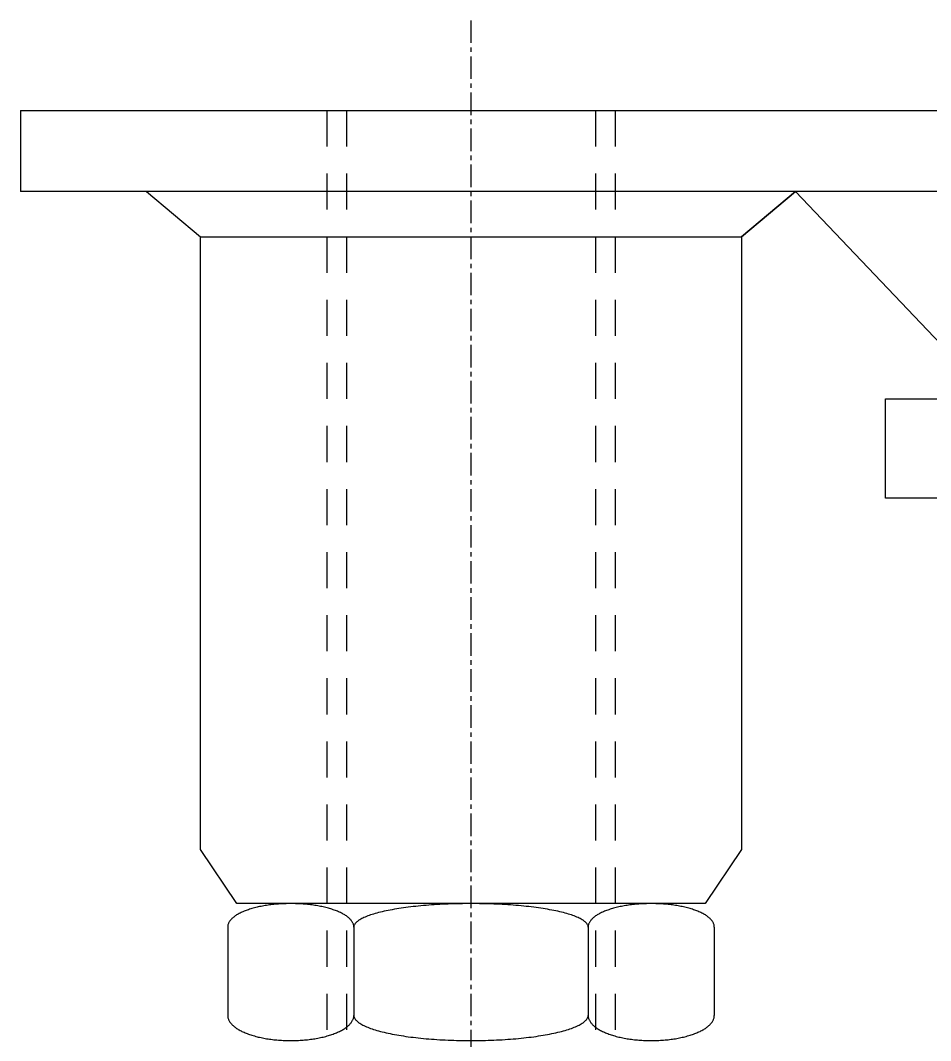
# Model space of a CAD drawing. Extents: x 1 to 213, y 0 to 315.
# Drawn here: x 77.6 to 128.1, y 71.5 to 128.1 of the extents above; entities that cross this region are included whole.
import ezdxf

# ---------------------------------------------------------------- set-up
doc = ezdxf.new("R2010")
doc.units = 0
doc.linetypes.add('CENTER', pattern=[2, 1.25, -0.25, 0.25, -0.25])
doc.linetypes.add('DASHED', pattern=[3.5, 2, -1.5])
doc.layers.get('0').update_dxf_attribs({"linetype": 'CONTINUOUS'})
doc.layers.add('CENTER', color=1, linetype='CENTER')

msp = doc.modelspace()

# ---------------------------------------------------------------- linework, layer by layer
at = {"color": 7, "linetype": 'CONTINUOUS'}
for p, q in [((77.594, 123.141), (77.594, 118.641)), ((77.594, 123.141), (195.594, 123.141)), ((195.594, 118.641), (77.594, 118.641)), ((84.594, 118.641), (87.594, 116.141)), ((120.594, 118.641), (117.594, 116.141)), ((117.594, 116.141), (120.594, 118.641)), ((130.594, 108.141), (120.594, 118.641)), ((87.594, 116.141), (117.594, 116.141)), ((87.594, 82.141), (87.594, 116.141)), ((117.594, 116.141), (117.594, 82.141)), ((125.594, 101.641), (125.594, 107.141)), ((125.594, 107.141), (185.594, 107.141)), ((185.594, 101.641), (125.594, 101.641)), ((89.594, 79.141), (87.594, 82.141)), ((117.594, 82.141), (115.594, 79.141)), ((115.594, 79.141), (89.594, 79.141)), ((89.094, 77.841), (89.094, 72.941)), ((96.094, 77.841), (96.094, 72.941)), ((109.094, 77.841), (109.094, 72.941)), ((116.094, 77.841), (116.094, 72.941))]:
    msp.add_line(p, q, dxfattribs=at)
at = {"color": 3, "linetype": 'DASHED'}
for p, q in [((94.594, 123.141), (94.594, 71.541)), ((95.694, 123.141), (95.694, 71.541)), ((109.494, 123.141), (109.494, 71.541)), ((110.594, 123.141), (110.594, 71.541))]:
    msp.add_line(p, q, dxfattribs=at)
at = {"color": 7, "linetype": 'CONTINUOUS'}
for points in [[(96.094, 77.841, 0), (96.093, 77.873, 0), (96.09, 77.904, 0), (96.085, 77.936, 0), (96.077, 77.968, 0), (96.068, 78, 0), (96.056, 78.031, 0), (96.043, 78.063, 0), (96.027, 78.094, 0), (96.009, 78.126, 0), (95.989, 78.156, 0), (95.967, 78.187, 0), (95.943, 78.218, 0), (95.917, 78.248, 0), (95.889, 78.279, 0), (95.859, 78.308, 0), (95.828, 78.338, 0), (95.794, 78.368, 0), (95.758, 78.397, 0), (95.72, 78.425, 0), (95.681, 78.454, 0), (95.639, 78.481, 0), (95.596, 78.509, 0), (95.551, 78.536, 0), (95.504, 78.563, 0), (95.456, 78.589, 0), (95.405, 78.615, 0), (95.353, 78.641, 0), (95.3, 78.665, 0), (95.244, 78.69, 0), (95.187, 78.714, 0), (95.129, 78.737, 0), (95.069, 78.76, 0), (95.007, 78.782, 0), (94.945, 78.804, 0), (94.88, 78.825, 0), (94.814, 78.846, 0), (94.747, 78.865, 0), (94.679, 78.885, 0), (94.609, 78.903, 0), (94.539, 78.922, 0), (94.466, 78.939, 0), (94.393, 78.956, 0), (94.319, 78.972, 0), (94.244, 78.987, 0), (94.168, 79.002, 0), (94.091, 79.016, 0), (94.012, 79.029, 0), (93.933, 79.042, 0), (93.854, 79.053, 0), (93.773, 79.065, 0), (93.692, 79.075, 0), (93.61, 79.085, 0), (93.528, 79.094, 0), (93.445, 79.102, 0), (93.361, 79.109, 0), (93.277, 79.116, 0), (93.192, 79.121, 0), (93.108, 79.127, 0), (93.022, 79.131, 0), (92.937, 79.134, 0), (92.851, 79.137, 0), (92.766, 79.139, 0), (92.68, 79.14, 0), (92.594, 79.141, 0), (92.508, 79.14, 0), (92.422, 79.139, 0), (92.337, 79.137, 0), (92.251, 79.134, 0), (92.166, 79.131, 0), (92.081, 79.127, 0), (91.996, 79.121, 0), (91.911, 79.116, 0), (91.827, 79.109, 0), (91.744, 79.102, 0), (91.661, 79.094, 0), (91.578, 79.085, 0), (91.496, 79.075, 0), (91.415, 79.065, 0), (91.334, 79.053, 0), (91.255, 79.042, 0), (91.176, 79.029, 0), (91.098, 79.016, 0), (91.02, 79.002, 0), (90.944, 78.987, 0), (90.869, 78.972, 0), (90.795, 78.956, 0), (90.722, 78.939, 0), (90.65, 78.922, 0), (90.579, 78.903, 0), (90.509, 78.885, 0), (90.441, 78.865, 0), (90.374, 78.846, 0), (90.308, 78.825, 0), (90.244, 78.804, 0), (90.181, 78.782, 0), (90.119, 78.76, 0), (90.059, 78.737, 0), (90.001, 78.714, 0), (89.944, 78.69, 0), (89.888, 78.665, 0), (89.835, 78.641, 0), (89.783, 78.615, 0), (89.733, 78.589, 0), (89.684, 78.563, 0), (89.637, 78.536, 0), (89.592, 78.509, 0), (89.549, 78.481, 0), (89.507, 78.454, 0), (89.468, 78.425, 0), (89.43, 78.397, 0), (89.394, 78.368, 0), (89.36, 78.338, 0), (89.329, 78.308, 0), (89.299, 78.279, 0), (89.271, 78.248, 0), (89.245, 78.218, 0), (89.221, 78.187, 0), (89.199, 78.156, 0), (89.179, 78.126, 0), (89.161, 78.094, 0), (89.146, 78.063, 0), (89.132, 78.031, 0), (89.12, 78, 0), (89.111, 77.968, 0), (89.103, 77.936, 0), (89.098, 77.904, 0), (89.095, 77.873, 0), (89.094, 77.841, 0)], [(109.094, 77.841, 0), (109.092, 77.873, 0), (109.086, 77.904, 0), (109.076, 77.936, 0), (109.063, 77.968, 0), (109.045, 78, 0), (109.024, 78.031, 0), (108.998, 78.063, 0), (108.969, 78.094, 0), (108.936, 78.126, 0), (108.899, 78.156, 0), (108.859, 78.187, 0), (108.814, 78.218, 0), (108.766, 78.248, 0), (108.714, 78.279, 0), (108.659, 78.308, 0), (108.599, 78.338, 0), (108.536, 78.368, 0), (108.47, 78.397, 0), (108.4, 78.425, 0), (108.327, 78.454, 0), (108.25, 78.481, 0), (108.169, 78.509, 0), (108.086, 78.536, 0), (107.999, 78.563, 0), (107.908, 78.589, 0), (107.815, 78.615, 0), (107.718, 78.641, 0), (107.619, 78.665, 0), (107.516, 78.69, 0), (107.41, 78.714, 0), (107.302, 78.737, 0), (107.19, 78.76, 0), (107.076, 78.782, 0), (106.959, 78.804, 0), (106.84, 78.825, 0), (106.718, 78.846, 0), (106.593, 78.865, 0), (106.466, 78.885, 0), (106.337, 78.903, 0), (106.205, 78.922, 0), (106.072, 78.939, 0), (105.936, 78.956, 0), (105.798, 78.972, 0), (105.658, 78.987, 0), (105.517, 79.002, 0), (105.373, 79.016, 0), (105.228, 79.029, 0), (105.081, 79.042, 0), (104.933, 79.053, 0), (104.784, 79.065, 0), (104.633, 79.075, 0), (104.481, 79.085, 0), (104.328, 79.094, 0), (104.173, 79.102, 0), (104.018, 79.109, 0), (103.862, 79.116, 0), (103.705, 79.121, 0), (103.548, 79.127, 0), (103.39, 79.131, 0), (103.231, 79.134, 0), (103.072, 79.137, 0), (102.913, 79.139, 0), (102.754, 79.14, 0), (102.594, 79.141, 0), (102.435, 79.14, 0), (102.275, 79.139, 0), (102.116, 79.137, 0), (101.957, 79.134, 0), (101.798, 79.131, 0), (101.64, 79.127, 0), (101.483, 79.121, 0), (101.326, 79.116, 0), (101.17, 79.109, 0), (101.015, 79.102, 0), (100.86, 79.094, 0), (100.707, 79.085, 0), (100.555, 79.075, 0), (100.404, 79.065, 0), (100.255, 79.053, 0), (100.107, 79.042, 0), (99.96, 79.029, 0), (99.815, 79.016, 0), (99.672, 79.002, 0), (99.53, 78.987, 0), (99.39, 78.972, 0), (99.252, 78.956, 0), (99.117, 78.939, 0), (98.983, 78.922, 0), (98.851, 78.903, 0), (98.722, 78.885, 0), (98.595, 78.865, 0), (98.471, 78.846, 0), (98.348, 78.825, 0), (98.229, 78.804, 0), (98.112, 78.782, 0), (97.998, 78.76, 0), (97.886, 78.737, 0), (97.778, 78.714, 0), (97.672, 78.69, 0), (97.57, 78.665, 0), (97.47, 78.641, 0), (97.373, 78.615, 0), (97.28, 78.589, 0), (97.189, 78.563, 0), (97.103, 78.536, 0), (97.019, 78.509, 0), (96.939, 78.481, 0), (96.862, 78.454, 0), (96.788, 78.425, 0), (96.718, 78.397, 0), (96.652, 78.368, 0), (96.589, 78.338, 0), (96.53, 78.308, 0), (96.474, 78.279, 0), (96.422, 78.248, 0), (96.374, 78.218, 0), (96.33, 78.187, 0), (96.289, 78.156, 0), (96.252, 78.126, 0), (96.219, 78.094, 0), (96.19, 78.063, 0), (96.164, 78.031, 0), (96.143, 78, 0), (96.125, 77.968, 0), (96.112, 77.936, 0), (96.102, 77.904, 0), (96.096, 77.873, 0), (96.094, 77.841, 0)], [(116.094, 77.841, 0), (116.093, 77.873, 0), (116.09, 77.904, 0), (116.085, 77.936, 0), (116.077, 77.968, 0), (116.068, 78, 0), (116.056, 78.031, 0), (116.043, 78.063, 0), (116.027, 78.094, 0), (116.009, 78.126, 0), (115.989, 78.156, 0), (115.967, 78.187, 0), (115.943, 78.218, 0), (115.917, 78.248, 0), (115.889, 78.279, 0), (115.86, 78.308, 0), (115.828, 78.338, 0), (115.794, 78.368, 0), (115.758, 78.397, 0), (115.72, 78.425, 0), (115.681, 78.454, 0), (115.639, 78.481, 0), (115.596, 78.509, 0), (115.551, 78.536, 0), (115.504, 78.563, 0), (115.456, 78.589, 0), (115.405, 78.615, 0), (115.353, 78.641, 0), (115.3, 78.665, 0), (115.244, 78.69, 0), (115.187, 78.714, 0), (115.129, 78.737, 0), (115.069, 78.76, 0), (115.007, 78.782, 0), (114.945, 78.804, 0), (114.88, 78.825, 0), (114.814, 78.846, 0), (114.747, 78.865, 0), (114.679, 78.885, 0), (114.609, 78.903, 0), (114.539, 78.922, 0), (114.467, 78.939, 0), (114.393, 78.956, 0), (114.319, 78.972, 0), (114.244, 78.987, 0), (114.168, 79.002, 0), (114.09, 79.016, 0), (114.012, 79.029, 0), (113.933, 79.042, 0), (113.854, 79.053, 0), (113.773, 79.065, 0), (113.692, 79.075, 0), (113.61, 79.085, 0), (113.528, 79.094, 0), (113.444, 79.102, 0), (113.361, 79.109, 0), (113.277, 79.116, 0), (113.192, 79.121, 0), (113.108, 79.127, 0), (113.022, 79.131, 0), (112.937, 79.134, 0), (112.852, 79.137, 0), (112.766, 79.139, 0), (112.68, 79.14, 0), (112.594, 79.141, 0), (112.508, 79.14, 0), (112.422, 79.139, 0), (112.337, 79.137, 0), (112.251, 79.134, 0), (112.166, 79.131, 0), (112.08, 79.127, 0), (111.996, 79.121, 0), (111.911, 79.116, 0), (111.827, 79.109, 0), (111.744, 79.102, 0), (111.661, 79.094, 0), (111.578, 79.085, 0), (111.496, 79.075, 0), (111.415, 79.065, 0), (111.334, 79.053, 0), (111.255, 79.042, 0), (111.176, 79.029, 0), (111.098, 79.016, 0), (111.02, 79.002, 0), (110.944, 78.987, 0), (110.869, 78.972, 0), (110.795, 78.956, 0), (110.722, 78.939, 0), (110.65, 78.922, 0), (110.579, 78.903, 0), (110.509, 78.885, 0), (110.441, 78.865, 0), (110.374, 78.846, 0), (110.308, 78.825, 0), (110.244, 78.804, 0), (110.181, 78.782, 0), (110.119, 78.76, 0), (110.059, 78.737, 0), (110.001, 78.714, 0), (109.944, 78.69, 0), (109.889, 78.665, 0), (109.835, 78.641, 0), (109.783, 78.615, 0), (109.733, 78.589, 0), (109.684, 78.563, 0), (109.637, 78.536, 0), (109.592, 78.509, 0), (109.549, 78.481, 0), (109.507, 78.454, 0), (109.468, 78.425, 0), (109.43, 78.397, 0), (109.394, 78.368, 0), (109.36, 78.338, 0), (109.329, 78.308, 0), (109.299, 78.279, 0), (109.271, 78.248, 0), (109.245, 78.218, 0), (109.221, 78.187, 0), (109.199, 78.156, 0), (109.179, 78.126, 0), (109.161, 78.094, 0), (109.146, 78.063, 0), (109.132, 78.031, 0), (109.12, 78, 0), (109.111, 77.968, 0), (109.104, 77.936, 0), (109.098, 77.904, 0), (109.095, 77.873, 0), (109.094, 77.841, 0)], [(89.094, 72.941, 0), (89.095, 72.906, 0), (89.098, 72.872, 0), (89.103, 72.838, 0), (89.111, 72.803, 0), (89.12, 72.769, 0), (89.132, 72.735, 0), (89.146, 72.701, 0), (89.161, 72.668, 0), (89.179, 72.634, 0), (89.199, 72.6, 0), (89.221, 72.567, 0), (89.245, 72.534, 0), (89.271, 72.501, 0), (89.299, 72.469, 0), (89.329, 72.437, 0), (89.36, 72.405, 0), (89.394, 72.373, 0), (89.43, 72.342, 0), (89.468, 72.311, 0), (89.507, 72.281, 0), (89.549, 72.251, 0), (89.592, 72.221, 0), (89.637, 72.192, 0), (89.684, 72.163, 0), (89.733, 72.135, 0), (89.783, 72.107, 0), (89.835, 72.079, 0), (89.888, 72.052, 0), (89.944, 72.026, 0), (90.001, 72.001, 0), (90.059, 71.975, 0), (90.119, 71.951, 0), (90.181, 71.927, 0), (90.244, 71.903, 0), (90.308, 71.881, 0), (90.374, 71.858, 0), (90.441, 71.837, 0), (90.509, 71.816, 0), (90.579, 71.796, 0), (90.65, 71.777, 0), (90.722, 71.758, 0), (90.795, 71.74, 0), (90.869, 71.722, 0), (90.944, 71.706, 0), (91.02, 71.69, 0), (91.098, 71.675, 0), (91.176, 71.661, 0), (91.255, 71.647, 0), (91.334, 71.635, 0), (91.415, 71.623, 0), (91.496, 71.611, 0), (91.578, 71.601, 0), (91.661, 71.591, 0), (91.744, 71.583, 0), (91.827, 71.575, 0), (91.911, 71.568, 0), (91.996, 71.561, 0), (92.081, 71.556, 0), (92.166, 71.551, 0), (92.251, 71.547, 0), (92.337, 71.544, 0), (92.422, 71.542, 0), (92.508, 71.541, 0), (92.594, 71.541, 0), (92.68, 71.541, 0), (92.766, 71.542, 0), (92.851, 71.544, 0), (92.937, 71.547, 0), (93.022, 71.551, 0), (93.108, 71.556, 0), (93.192, 71.561, 0), (93.277, 71.568, 0), (93.361, 71.575, 0), (93.445, 71.583, 0), (93.528, 71.591, 0), (93.61, 71.601, 0), (93.692, 71.611, 0), (93.773, 71.623, 0), (93.854, 71.635, 0), (93.933, 71.647, 0), (94.012, 71.661, 0), (94.091, 71.675, 0), (94.168, 71.69, 0), (94.244, 71.706, 0), (94.319, 71.722, 0), (94.393, 71.74, 0), (94.466, 71.758, 0), (94.539, 71.777, 0), (94.609, 71.796, 0), (94.679, 71.816, 0), (94.747, 71.837, 0), (94.814, 71.858, 0), (94.88, 71.881, 0), (94.945, 71.903, 0), (95.007, 71.927, 0), (95.069, 71.951, 0), (95.129, 71.975, 0), (95.187, 72.001, 0), (95.244, 72.026, 0), (95.3, 72.052, 0), (95.353, 72.079, 0), (95.405, 72.107, 0), (95.456, 72.135, 0), (95.504, 72.163, 0), (95.551, 72.192, 0), (95.596, 72.221, 0), (95.639, 72.251, 0), (95.681, 72.281, 0), (95.72, 72.311, 0), (95.758, 72.342, 0), (95.794, 72.373, 0), (95.828, 72.405, 0), (95.859, 72.437, 0), (95.889, 72.469, 0), (95.917, 72.501, 0), (95.943, 72.534, 0), (95.967, 72.567, 0), (95.989, 72.6, 0), (96.009, 72.634, 0), (96.027, 72.668, 0), (96.043, 72.701, 0), (96.056, 72.735, 0), (96.068, 72.769, 0), (96.077, 72.803, 0), (96.085, 72.838, 0), (96.09, 72.872, 0), (96.093, 72.906, 0), (96.094, 72.941, 0)], [(96.094, 72.941, 0), (96.096, 72.906, 0), (96.102, 72.872, 0), (96.112, 72.838, 0), (96.125, 72.803, 0), (96.143, 72.769, 0), (96.164, 72.735, 0), (96.19, 72.701, 0), (96.219, 72.668, 0), (96.252, 72.634, 0), (96.289, 72.6, 0), (96.33, 72.567, 0), (96.374, 72.534, 0), (96.422, 72.501, 0), (96.474, 72.469, 0), (96.53, 72.437, 0), (96.589, 72.405, 0), (96.652, 72.373, 0), (96.718, 72.342, 0), (96.788, 72.311, 0), (96.862, 72.281, 0), (96.939, 72.251, 0), (97.019, 72.221, 0), (97.103, 72.192, 0), (97.189, 72.163, 0), (97.28, 72.135, 0), (97.373, 72.107, 0), (97.47, 72.079, 0), (97.57, 72.052, 0), (97.672, 72.026, 0), (97.778, 72.001, 0), (97.886, 71.975, 0), (97.998, 71.951, 0), (98.112, 71.927, 0), (98.229, 71.903, 0), (98.348, 71.881, 0), (98.471, 71.858, 0), (98.595, 71.837, 0), (98.722, 71.816, 0), (98.851, 71.796, 0), (98.983, 71.777, 0), (99.117, 71.758, 0), (99.252, 71.74, 0), (99.39, 71.722, 0), (99.53, 71.706, 0), (99.672, 71.69, 0), (99.815, 71.675, 0), (99.96, 71.661, 0), (100.107, 71.647, 0), (100.255, 71.635, 0), (100.404, 71.623, 0), (100.555, 71.611, 0), (100.707, 71.601, 0), (100.86, 71.591, 0), (101.015, 71.583, 0), (101.17, 71.575, 0), (101.326, 71.568, 0), (101.483, 71.561, 0), (101.64, 71.556, 0), (101.798, 71.551, 0), (101.957, 71.547, 0), (102.116, 71.544, 0), (102.275, 71.542, 0), (102.435, 71.541, 0), (102.594, 71.541, 0), (102.754, 71.541, 0), (102.913, 71.542, 0), (103.072, 71.544, 0), (103.231, 71.547, 0), (103.39, 71.551, 0), (103.548, 71.556, 0), (103.705, 71.561, 0), (103.862, 71.568, 0), (104.018, 71.575, 0), (104.173, 71.583, 0), (104.328, 71.591, 0), (104.481, 71.601, 0), (104.633, 71.611, 0), (104.784, 71.623, 0), (104.933, 71.635, 0), (105.081, 71.647, 0), (105.228, 71.661, 0), (105.373, 71.675, 0), (105.517, 71.69, 0), (105.658, 71.706, 0), (105.798, 71.722, 0), (105.936, 71.74, 0), (106.072, 71.758, 0), (106.205, 71.777, 0), (106.337, 71.796, 0), (106.466, 71.816, 0), (106.593, 71.837, 0), (106.718, 71.858, 0), (106.84, 71.881, 0), (106.959, 71.903, 0), (107.076, 71.927, 0), (107.19, 71.951, 0), (107.302, 71.975, 0), (107.41, 72.001, 0), (107.516, 72.026, 0), (107.619, 72.052, 0), (107.718, 72.079, 0), (107.815, 72.107, 0), (107.908, 72.135, 0), (107.999, 72.163, 0), (108.086, 72.192, 0), (108.169, 72.221, 0), (108.25, 72.251, 0), (108.327, 72.281, 0), (108.4, 72.311, 0), (108.47, 72.342, 0), (108.536, 72.373, 0), (108.599, 72.405, 0), (108.659, 72.437, 0), (108.714, 72.469, 0), (108.766, 72.501, 0), (108.814, 72.534, 0), (108.859, 72.567, 0), (108.899, 72.6, 0), (108.936, 72.634, 0), (108.969, 72.668, 0), (108.998, 72.701, 0), (109.024, 72.735, 0), (109.045, 72.769, 0), (109.063, 72.803, 0), (109.076, 72.838, 0), (109.086, 72.872, 0), (109.092, 72.906, 0), (109.094, 72.941, 0)], [(109.094, 72.941, 0), (109.095, 72.906, 0), (109.098, 72.872, 0), (109.104, 72.838, 0), (109.111, 72.803, 0), (109.12, 72.769, 0), (109.132, 72.735, 0), (109.146, 72.701, 0), (109.161, 72.668, 0), (109.179, 72.634, 0), (109.199, 72.6, 0), (109.221, 72.567, 0), (109.245, 72.534, 0), (109.271, 72.501, 0), (109.299, 72.469, 0), (109.329, 72.437, 0), (109.36, 72.405, 0), (109.394, 72.373, 0), (109.43, 72.342, 0), (109.468, 72.311, 0), (109.507, 72.281, 0), (109.549, 72.251, 0), (109.592, 72.221, 0), (109.637, 72.192, 0), (109.684, 72.163, 0), (109.733, 72.135, 0), (109.783, 72.107, 0), (109.835, 72.079, 0), (109.889, 72.052, 0), (109.944, 72.026, 0), (110.001, 72.001, 0), (110.059, 71.975, 0), (110.119, 71.951, 0), (110.181, 71.927, 0), (110.244, 71.903, 0), (110.308, 71.881, 0), (110.374, 71.858, 0), (110.441, 71.837, 0), (110.509, 71.816, 0), (110.579, 71.796, 0), (110.65, 71.777, 0), (110.722, 71.758, 0), (110.795, 71.74, 0), (110.869, 71.722, 0), (110.944, 71.706, 0), (111.02, 71.69, 0), (111.098, 71.675, 0), (111.176, 71.661, 0), (111.255, 71.647, 0), (111.334, 71.635, 0), (111.415, 71.623, 0), (111.496, 71.611, 0), (111.578, 71.601, 0), (111.661, 71.591, 0), (111.744, 71.583, 0), (111.827, 71.575, 0), (111.911, 71.568, 0), (111.996, 71.561, 0), (112.08, 71.556, 0), (112.166, 71.551, 0), (112.251, 71.547, 0), (112.337, 71.544, 0), (112.422, 71.542, 0), (112.508, 71.541, 0), (112.594, 71.541, 0), (112.68, 71.541, 0), (112.766, 71.542, 0), (112.852, 71.544, 0), (112.937, 71.547, 0), (113.022, 71.551, 0), (113.108, 71.556, 0), (113.192, 71.561, 0), (113.277, 71.568, 0), (113.361, 71.575, 0), (113.444, 71.583, 0), (113.528, 71.591, 0), (113.61, 71.601, 0), (113.692, 71.611, 0), (113.773, 71.623, 0), (113.854, 71.635, 0), (113.933, 71.647, 0), (114.012, 71.661, 0), (114.09, 71.675, 0), (114.168, 71.69, 0), (114.244, 71.706, 0), (114.319, 71.722, 0), (114.393, 71.74, 0), (114.467, 71.758, 0), (114.539, 71.777, 0), (114.609, 71.796, 0), (114.679, 71.816, 0), (114.747, 71.837, 0), (114.814, 71.858, 0), (114.88, 71.881, 0), (114.945, 71.903, 0), (115.007, 71.927, 0), (115.069, 71.951, 0), (115.129, 71.975, 0), (115.187, 72.001, 0), (115.244, 72.026, 0), (115.3, 72.052, 0), (115.353, 72.079, 0), (115.405, 72.107, 0), (115.456, 72.135, 0), (115.504, 72.163, 0), (115.551, 72.192, 0), (115.596, 72.221, 0), (115.639, 72.251, 0), (115.681, 72.281, 0), (115.72, 72.311, 0), (115.758, 72.342, 0), (115.794, 72.373, 0), (115.828, 72.405, 0), (115.86, 72.437, 0), (115.889, 72.469, 0), (115.917, 72.501, 0), (115.943, 72.534, 0), (115.967, 72.567, 0), (115.989, 72.6, 0), (116.009, 72.634, 0), (116.027, 72.668, 0), (116.043, 72.701, 0), (116.056, 72.735, 0), (116.068, 72.769, 0), (116.077, 72.803, 0), (116.085, 72.838, 0), (116.09, 72.872, 0), (116.093, 72.906, 0), (116.094, 72.941, 0)]]:
    msp.add_polyline3d(points, dxfattribs=at)
at = {"layer": 'CENTER', "color": 1, "linetype": 'CENTER'}
msp.add_line((102.594, 128.141), (102.594, 17.141), dxfattribs=at)

doc.saveas('drawing.dxf')
